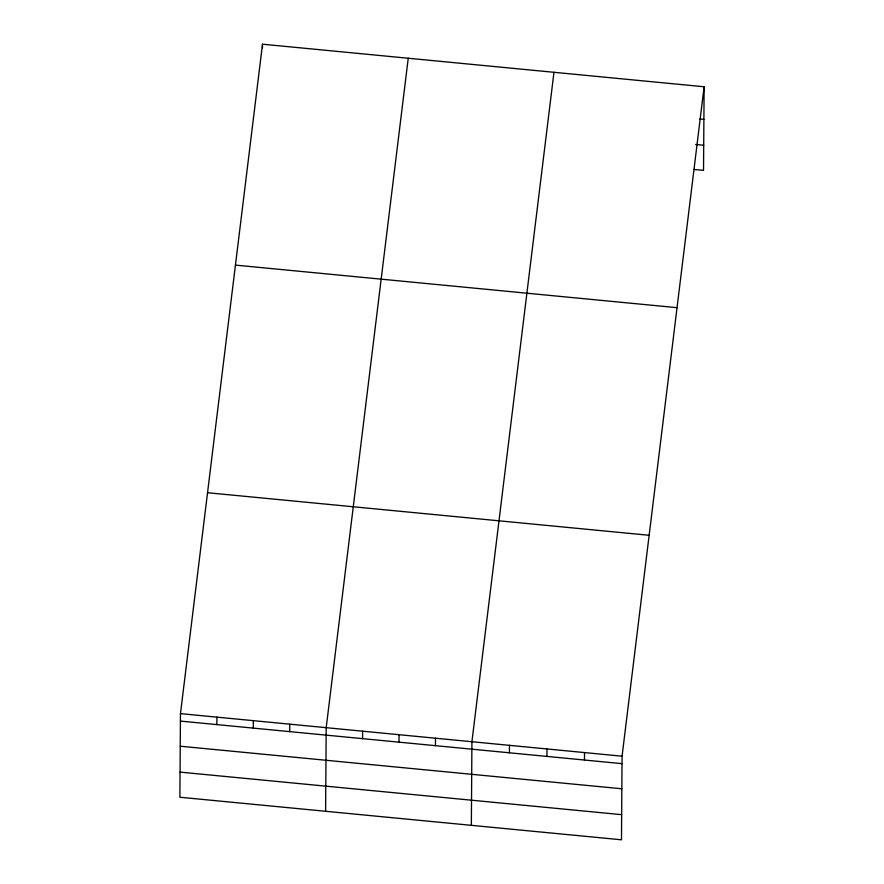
<?xml version="1.0" encoding="UTF-8"?>
<svg xmlns="http://www.w3.org/2000/svg" width="884" height="884" viewBox="0 0 884 884"><rect width="100%" height="100%" fill="white"/><g stroke="black" fill="none" stroke-linecap="round" stroke-linejoin="round"><path stroke-width="1.33" d="M180.469 713.631L179.883 797.235L621.485 839.8L622.071 756.196L704.117 86.765L262.515 44.2L180.469 713.631L622.071 756.196M216.845 724.604L216.9 717.134M253.288 728.118L253.332 720.648M262.482 47.935L262.515 44.2M289.72 731.62L289.764 724.162M325.61 811.28L326.196 727.676L408.242 58.245M362.584 738.648L362.628 731.19M399.016 742.162L399.06 734.692M435.447 745.676L435.492 738.206M471.349 825.324L471.923 741.72L553.97 72.289M509.416 752.803L509.46 745.334M546.953 756.417L546.997 748.958M584.479 760.041L584.534 752.571M704.117 86.765L703.531 170.369L694.15 169.474M699.863 118.975L703.885 119.362M695.664 144.468L703.708 145.252M235.442 265.112L677.045 307.676M207.541 492.719L649.143 535.284M180.413 721.09L622.016 763.654M180.248 746.218L621.85 788.782M180.06 772.108L621.662 814.672"/></g></svg>
